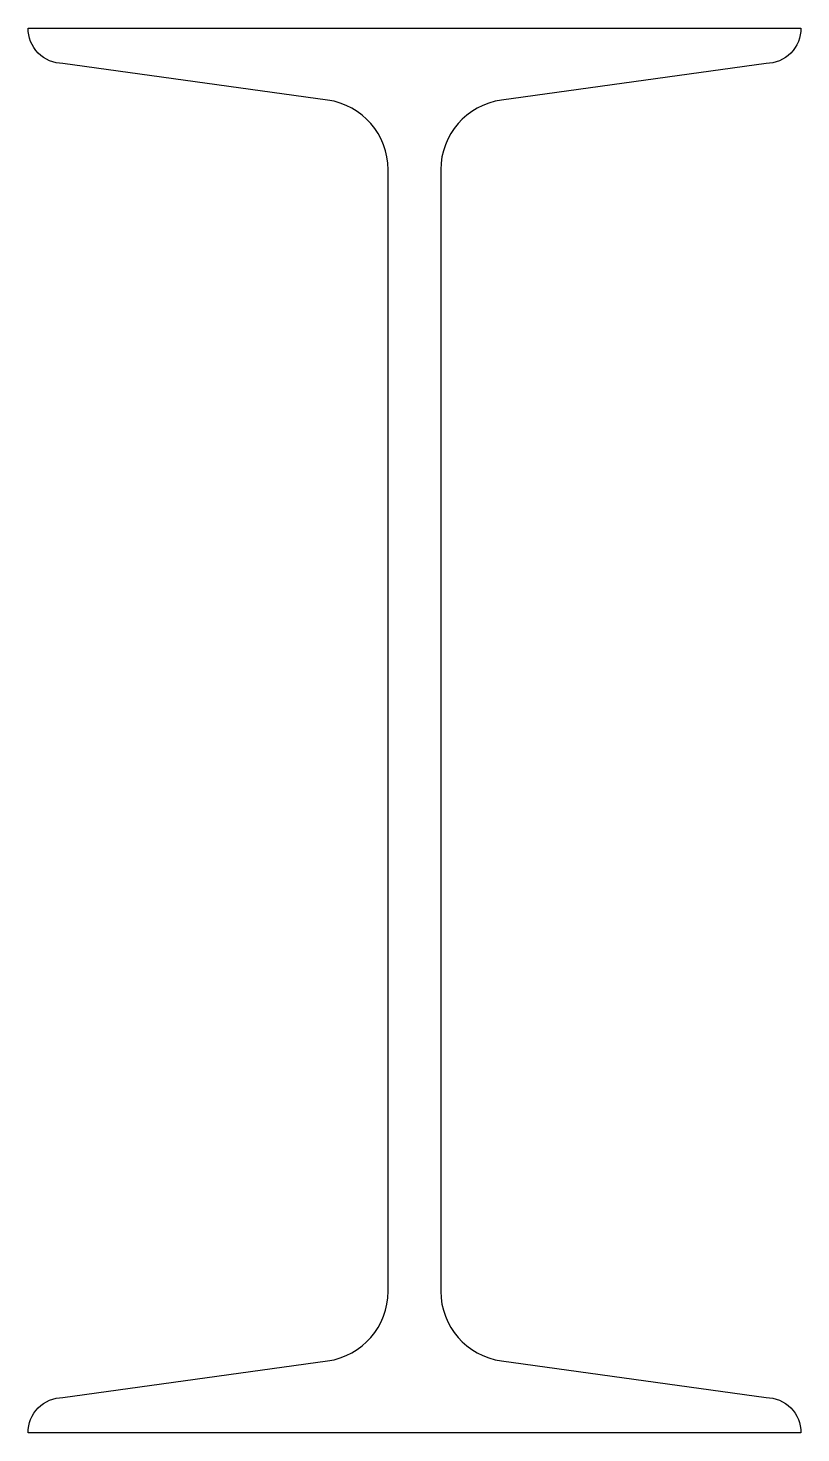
# Model space of a CAD drawing. Extents: x 128 to 216, y 2 to 162.
import ezdxf

# ---------------------------------------------------------------- set-up
doc = ezdxf.new("R2010")
doc.units = 0
doc.header["$MEASUREMENT"] = 0
doc.layers.get('0').update_dxf_attribs({"linetype": 'CONTINUOUS'})

msp = doc.modelspace()

# ---------------------------------------------------------------- linework, layer by layer
msp.add_lwpolyline([(211.99, 6.06, -0.414675), (215.97, 2.03), (127.88, 2.03, -0.414675), (131.85, 6.06), (162.02, 10.23, 0.374474), (168.92, 18.16), (168.92, 145.89, 0.374474), (162.02, 153.82), (131.85, 157.99, -0.414675), (127.88, 162.03), (215.97, 162.03, -0.414675), (211.99, 157.99), (181.83, 153.82, 0.374474), (174.92, 145.89), (174.92, 18.16, 0.374474), (181.83, 10.23)], format="xyb", close=True)

doc.saveas('drawing.dxf')
